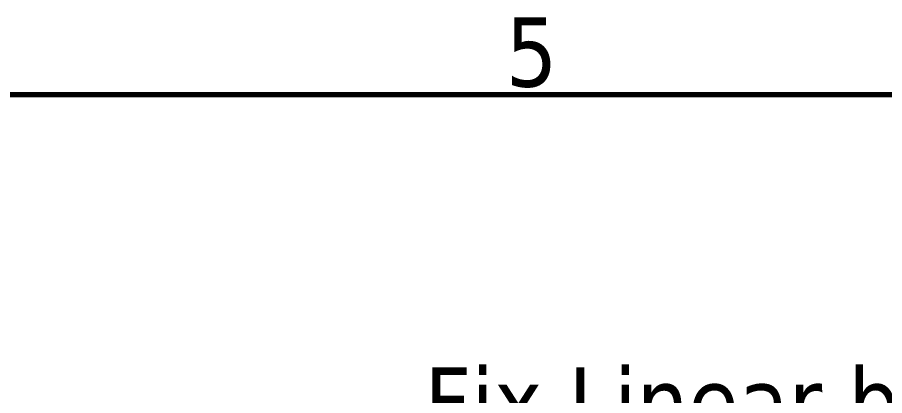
# Model space of a CAD drawing. Header units: millimetres. Extents: x -1346 to 2520, y -2365 to 1874.
# Drawn here: x 475.8 to 738.8, y 1630.6 to 1745.4 of the extents above; entities that cross this region are included whole.
import ezdxf

# ---------------------------------------------------------------- set-up
doc = ezdxf.new("R2010")
doc.units = ezdxf.units.MM
doc.header["$LTSCALE"] = 6
doc.layers.add('Border (ISO)', color=7, linetype='Continuous', lineweight=70)
doc.layers.add('Symbol (ISO)', color=7, linetype='Continuous', lineweight=25)
doc.styles.add('Note Text (ISO)', font='tahoma.ttf')

# ---------------------------------------------------------------- blocks, each defined once
blk = doc.blocks.new('Borders Default Border')
at = {"layer": 'Border (ISO)', "flags": 128}
blk.add_lwpolyline([(10, 10), (10, 287), (410, 287), (410, 10), (10, 10)], dxfattribs=at)
at = {"layer": 'Border (ISO)', "insert": (103.975, 287.326), "char_height": 3.5, "attachment_point": 7, "style": 'Note Text (ISO)'}
blk.add_mtext('5', dxfattribs=at)

msp = doc.modelspace()

# ---------------------------------------------------------------- block references
at = {"xscale": 6, "yscale": 6, "zscale": 6}
msp.add_blockref('Borders Default Border', (0, 0), dxfattribs=at)

# ---------------------------------------------------------------- texts
at = {"layer": 'Symbol (ISO)', "insert": (599.22, 1639.24), "char_height": 21, "width": 471.0194, "attachment_point": 1, "line_spacing_factor": 1.714286, "style": 'Note Text (ISO)'}
msp.add_mtext('\\fTahoma|b0|i0;Fix Linear bearing with wire necklace\\P', dxfattribs=at)

doc.saveas('drawing.dxf')
